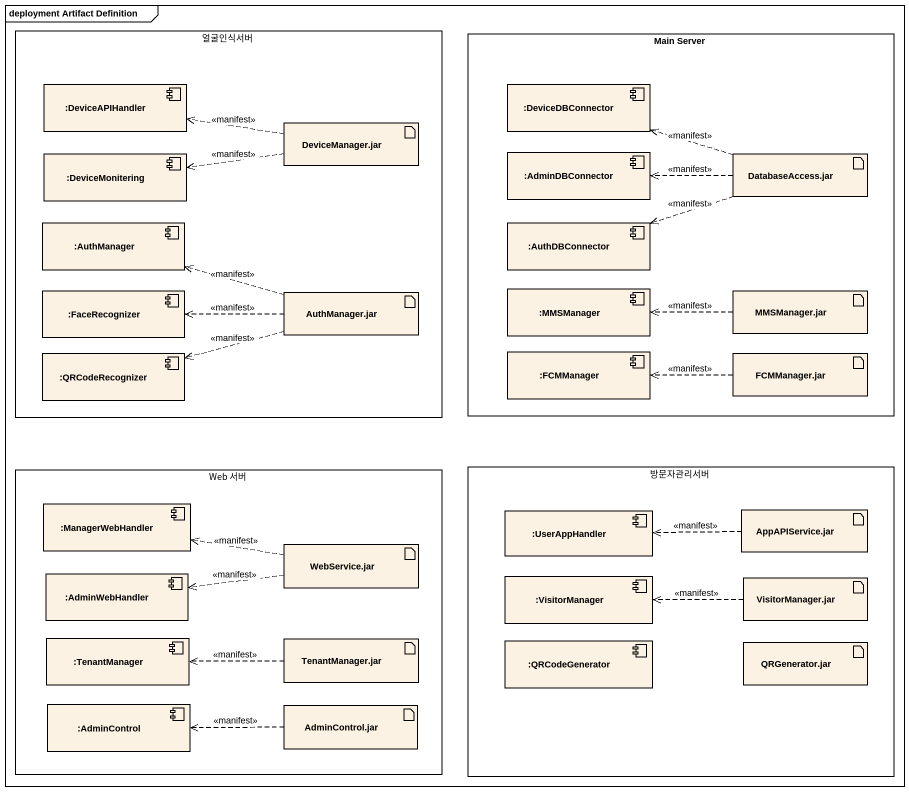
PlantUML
@startuml
mainframe deployment Artifact Definition
rectangle 얼굴인식서버 {
  component ":DeviceAPIHandler" as DeviceAPIHandler
  component ":DeviceMonitering" as DeviceMonitering
  artifact "DeviceManager.jar" as DeviceManager_jar
  component ":AuthManager" as AuthManager
  component ":FaceRecognizer" as FaceRecognizer
  artifact "AuthManager.jar" as AuthManager_jar
  component ":QRCodeRecognizer" as QRCodeRecognizer
}
rectangle "Main Server" as Main_Server {
  component ":DeviceDBConnector" as DeviceDBConnector
  component ":AdminDBConnector" as AdminDBConnector
  artifact "DatabaseAccess.jar" as DatabaseAccess_jar
  component ":AuthDBConnector" as AuthDBConnector
  component ":MMSManager" as MMSManager
  artifact "MMSManager.jar" as MMSManager_jar
  component ":FCMManager" as FCMManager
  artifact "FCMManager.jar" as FCMManager_jar
}
rectangle 방문자관리서버 {
  component ":UserAppHandler" as UserAppHandler
  artifact "AppAPIService.jar" as AppAPIService_jar
  component ":VisitorManager" as VisitorManager
  artifact "VisitorManager.jar" as VisitorManager_jar
  component ":QRCodeGenerator" as QRCodeGenerator
  artifact "QRGenerator.jar" as QRGenerator_jar
}
rectangle "Web 서버" as Web_서버 {
  component ":ManagerWebHandler" as ManagerWebHandler
  artifact "WebService.jar" as WebService_jar
  component ":AdminWebHandler" as AdminWebHandler
  component ":TenantManager" as TenantManager
  artifact "TenantManager.jar" as TenantManager_jar
  component ":AdminControl" as AdminControl
  artifact "AdminControl.jar" as AdminControl_jar
}
DeviceManager_jar .left.> DeviceAPIHandler : <<manifest>>
DeviceManager_jar .left.> DeviceMonitering : <<manifest>>
DatabaseAccess_jar .left.> DeviceDBConnector : <<manifest>>
DatabaseAccess_jar .left.> AdminDBConnector : <<manifest>>
DatabaseAccess_jar .left.> AuthDBConnector : <<manifest>>
AuthManager_jar .left.> AuthManager : <<manifest>>
AuthManager_jar .left.> FaceRecognizer : <<manifest>>
AuthManager_jar .left.> QRCodeRecognizer : <<manifest>>
MMSManager_jar .left.> MMSManager : <<manifest>>
FCMManager_jar .left.> FCMManager : <<manifest>>
WebService_jar .left.> ManagerWebHandler : <<manifest>>
WebService_jar .left.> AdminWebHandler : <<manifest>>
AppAPIService_jar .left.> UserAppHandler : <<manifest>>
VisitorManager_jar .left.> VisitorManager : <<manifest>>
TenantManager_jar .left.> TenantManager : <<manifest>>
AdminControl_jar .left.> AdminControl : <<manifest>>
@enduml
